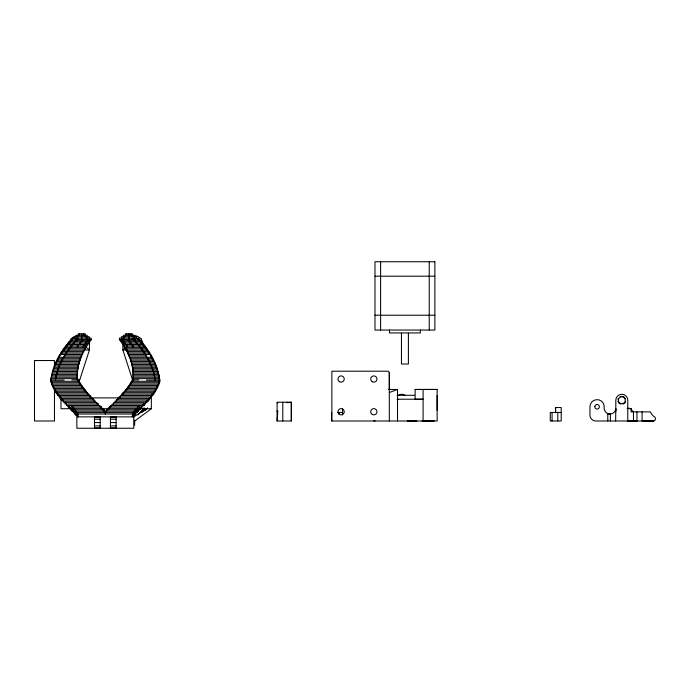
<?xml version="1.0" encoding="UTF-8"?>
<svg xmlns="http://www.w3.org/2000/svg" width="690" height="690" viewBox="0 0 690 690"><rect width="100%" height="100%" fill="white"/><g stroke="black" fill="none" stroke-linecap="round" stroke-linejoin="round"><path stroke-width="1.03" d="M291.318 420.995L291.327 402.218L277.095 402.218L277.095 420.995L291.318 420.995L291.327 402.218L288.118 402.641M389.315 420.995L389.315 372.626L388.272 371.203L331.873 371.203L331.873 420.995M391.558 389.462L388.772 389.462L397.526 389.462L397.526 420.995M397.086 399.217L423.099 399.225L415.13 399.225L415.13 389.462L423.099 389.471L423.099 420.995M437.149 410.403L437.149 389.453L415.13 389.462M615.782 411.783L615.816 400.269A5.977 5.977 0 0 1 621.802 394.283A5.977 5.977 0 0 1 627.779 400.269L627.779 420.995M132.937 370.125L132.851 368.702L132.851 370.125L157.751 370.125L157.674 371.539M77.936 368.702L77.944 367.278L77.97 368.702L53.32 368.702L53.337 370.125M77.435 375.809L77.461 374.385M132.851 369.987L133.498 371.539M64.826 355.893L64.86 354.47M78.16 367.278L78.194 365.855M133.075 371.539L133.118 377.232M78.444 365.855L78.487 364.432M79.203 361.586L79.152 363.009M78.772 364.432L78.833 363.009M79.98 360.163L80.057 358.74M80.445 358.74L80.532 357.317M277.095 420.995L277.725 412.775M64.187 380.078L50.698 380.078L50.698 381.501L51.457 381.501M79.479 380.751L89.441 349.925L89.441 341.076M85.81 345.932L86.181 345.052L86.181 345.932M85.258 347.355L85.474 348.778L63.264 348.778L63.264 350.201M77.108 371.539L77.746 368.702L77.754 370.125L52.854 370.125M140.82 412.525L143.917 408.221M137.974 414.932L144.279 407.963M145.262 410.24L146.875 408.885M134.645 421.124L151.326 408.721L151.326 396.888M141.717 412.465L147.634 408.144M133.325 417.157L147.591 408.092M277.811 411.326L277.095 411.749L277.811 411.749M389.315 392.532L397.526 389.462M390.376 389.462L388.832 389.471M407.221 420.995L416.872 420.986L411.033 420.995L412.284 420.995M627.314 420.995L653.792 420.995A2.372 2.372 0 0 0 653.792 416.441A13.602 13.602 0 0 1 650.377 411.878L631.126 411.878L631.126 408.592L627.779 408.161M609.986 414.026L607.769 413.974L609.986 414.026L607.769 414.026L607.769 420.995M608.321 414.017L609.615 414.009A5.848 5.848 0 0 0 615.782 408.911L615.644 420.995M636.965 411.878L636.965 420.986L595.194 420.995A5.977 5.977 0 0 1 589.967 415.768L589.967 406.772A7.116 7.116 0 0 1 598.42 399.786A30.265 30.265 0 0 0 599.213 399.95L599.282 400.002A7.116 7.116 0 0 1 604.138 407.661L604.138 408.178A5.848 5.848 0 0 0 609.615 414.009M437.149 389.453L423.099 389.471M411.033 420.995L413.362 420.986M636.965 420.986L631.126 420.995L632.385 420.995M397.811 399.225L397.966 399.225M374.981 276.198L434.873 276.198M374.981 315.227L434.873 315.227M75.236 338.825L71.191 338.825L71.122 341.671M76.392 338.825L78.565 338.825M132.04 338.825L134.205 338.825M135.361 338.825L139.415 338.825L139.475 341.671M75.236 339.549L76.392 339.549M78.565 339.549L91.192 339.549M119.413 339.549L132.04 339.549M134.205 339.549L135.361 339.549M84.301 349.925L89.441 349.925A12.153 11.014 0 0 0 85.284 347.07M126.986 349.925L122.872 349.925L122.872 343.042M132.437 367.278L132.411 365.855L132.359 367.278L156.82 367.278L156.82 368.702M77.522 372.962L52.035 372.962L52.035 374.385M133.075 372.962L158.562 372.962L158.562 374.385M133.127 374.385L158.916 374.385L158.916 375.809M133.118 375.809L159.218 375.809L159.114 378.655M77.547 377.232L51.112 377.232L51.112 378.655M132.946 378.655L159.718 378.655L159.718 380.078M71.838 379.88L78.453 379.88L78.453 381.303M138.768 379.88L132.152 379.88L132.152 381.303M146.418 380.078L159.908 380.078L159.908 381.501L159.149 381.501M159.114 381.303L131.341 381.303L131.341 382.726M51.888 382.726L51.034 382.726L51.034 380.078M159.097 382.726L159.571 382.726L159.571 380.078M52.035 384.149L51.491 384.149L51.491 381.303L79.264 381.303L79.264 382.726M158.191 384.149L159.114 384.149L159.278 378.655M53.001 385.572L52.035 385.572L52.035 382.726L80.126 382.726L80.126 384.149M157.605 385.572L158.571 385.572L158.571 382.726L130.479 382.726L130.479 384.149M53.673 386.995L52.647 386.995L52.647 384.149L81.04 384.149L81.04 385.572M156.932 386.995L157.958 386.995L157.958 384.149L129.556 384.149L129.556 385.572M54.407 388.418L53.337 388.418L53.337 385.572L82.015 385.572L82.015 386.995M156.199 388.418L157.268 388.418L157.268 385.572L128.582 385.572L128.582 386.995M155.681 389.841L156.509 389.841L156.509 386.995L127.555 386.995L127.555 388.418M57.003 392.688L55.83 392.688L55.83 389.841L85.241 389.841L85.241 391.264M397.104 395.292L414.44 395.292M59.055 395.534L57.822 395.534L57.822 392.688L87.621 392.688L87.621 394.111M60.168 396.957L58.909 396.957L58.909 394.111L88.881 394.111L88.881 395.534M91.218 397.897L120.026 397.897M60.056 398.38L62.178 398.38M92.788 398.38L92.788 399.803L92.84 398.38L62.505 398.38L62.557 401.218L63.825 401.218M117.757 398.38L148.1 398.38L148.04 401.218M148.428 398.38L150.549 398.38L150.549 395.534L120.439 395.534L120.552 396.957M63.247 399.803L61.255 399.803L61.255 396.957L91.494 396.957L91.408 398.38M148.04 399.803L149.351 399.803L149.351 396.957L119.111 396.957L119.111 398.38M146.246 401.218L148.1 401.218M65.516 402.641L63.799 402.641L63.799 399.803L94.219 399.803L94.219 401.218M68.405 405.487L66.464 405.487L66.499 402.641L97.074 402.641L97.074 404.064M145.09 402.641L146.797 402.641M277.095 402.788L277.76 402.788M66.499 404.064L65.136 404.064L65.136 401.218L95.625 401.218L95.625 402.641M98.523 404.064L67.887 404.064L67.836 406.91L69.604 406.91M143.373 404.064L145.478 404.064L145.469 401.218L114.971 401.218L114.98 402.641M142.192 405.487L144.132 405.487L144.132 404.064M139.906 406.91L109.192 406.91L109.192 408.333M140.993 406.91L142.77 406.91L142.692 404.064L112.082 404.064L112.082 405.487M70.82 408.333L69.224 408.333L69.224 406.91M73.839 411.18L72.01 411.18L72.096 408.333L102.827 408.333L102.827 409.757M138.509 408.333L107.778 408.333L107.778 409.757M139.785 408.333L141.381 408.333L141.312 405.487L110.624 405.487L110.624 406.91M627.046 408.592L631.126 408.592M70.233 408.721L60.987 408.721L60.987 397.897M100.826 408.721L109.356 408.721M140.027 408.721L151.326 408.721M72.096 409.757L70.621 409.757L70.621 408.333M137.871 409.757L139.984 409.757L139.984 408.333M277.095 410.895L277.811 410.895M136.767 411.18L138.595 411.18L138.595 409.757M337.565 412.465L342.542 412.465M561.212 412.465L550.258 412.465L550.258 420.995L561.212 420.995L561.212 407.531L555.519 407.531L555.519 412.672M74.908 412.603L73.373 412.603L73.459 409.757L104.199 409.757L104.199 411.18M135.697 412.603L137.224 412.603L137.146 409.757L106.407 409.757L106.407 411.18M74.692 414.026L75.917 414.026L75.917 412.603L134.679 412.603L134.679 414.026M135.913 414.026L76.857 414.026L76.857 415.449L75.909 415.449M134.697 415.449L133.739 415.449L133.739 414.026M94.487 417.148L100.179 417.148M110.426 417.148L116.11 417.148M94.487 419.218L100.179 419.218M110.426 419.218L116.11 419.218M94.487 422.565L100.179 422.565M110.426 422.565L116.11 422.565M94.487 425.911L100.179 425.911M110.426 425.911L116.11 425.911M94.487 427.973L100.179 427.973M110.426 427.973L116.11 427.973M653.792 420.995L642.088 420.986L642.088 411.878M421.995 420.986L433.7 420.995A2.372 2.372 0 0 0 434.553 420.538M607.769 413.974L610.348 414.009L610.348 420.995M608.416 413.983L610.348 414.009M631.126 409.601L633.455 411.878L633.455 420.986M132.126 335.237A12.153 11.014 0 0 1 141.372 339.101L143.296 345.069M132.834 380.751L122.872 349.925A12.153 11.014 0 0 1 125.494 347.838M127.201 350.201L127.331 351.624M127.831 351.624L127.952 353.047M128.444 353.047L128.556 354.47M129.013 354.47L129.116 355.893M131.454 363.009L131.393 361.586M130.548 358.74L130.617 360.163M130.988 360.163L131.057 361.586M131.764 363.009L131.833 364.432M132.161 365.855L132.118 364.432L132.04 365.855L156.328 365.855L156.225 367.278M145.745 354.47L145.771 355.893M132.67 368.702L132.661 367.278L132.627 368.702L157.286 368.702L157.268 370.125M151.257 355.893L151.257 357.317M557.796 412.465L557.796 420.995M555.648 407.531L555.648 412.465M552.069 412.465L552.069 420.995M437.149 395.508L437.149 420.995L331.588 420.995L331.588 412.465M429.232 261.743L429.232 330.044M420.365 330.044L420.365 332.934L389.488 332.934L389.488 330.044M408.394 333.227L408.394 364.018L401.459 364.018L401.459 333.227M389.315 372.626L389.315 389.462M380.613 261.743L380.613 330.044M342.542 408.514L342.542 414.923M339.126 412.465L339.126 414.595M287.057 402.218L287.057 402.788M282.788 402.218L282.788 420.995M159.485 378.655L159.485 377.232L133.049 377.232L132.946 379.88M158.657 374.385L158.657 375.809M158.372 372.962L158.372 374.385M158.174 372.962L158.174 371.539L132.98 371.539L133.058 370.125M158.045 371.539L158.045 372.962M156.777 367.278L156.777 368.702M155.802 365.855L155.802 364.432L131.687 364.432L131.687 363.009M155.638 364.432L155.638 365.855M155.233 364.432L155.233 363.009L131.29 363.009L131.29 361.586M155.008 363.009L155.008 364.432M155.043 378.655L155.043 380.078M154.819 377.232L154.819 378.655M154.62 363.009L154.62 361.586L130.858 361.586L130.858 360.163M154.551 375.809L154.551 377.232M154.534 392.688L154.534 391.264L155.681 391.264L155.681 388.418L126.486 388.418L126.486 389.841M154.336 361.586L154.336 363.009M154.25 374.385L154.25 375.809M153.974 361.586L153.974 360.163L130.376 360.163L130.376 358.74M153.905 372.962L153.905 374.385M153.629 360.163L153.629 361.586M153.516 371.539L153.516 372.962M153.603 394.111L153.603 392.688L154.776 392.688L154.776 389.841L125.356 389.841L125.356 391.264M153.284 360.163L153.284 358.74L129.867 358.74L129.867 357.317M153.094 370.125L153.094 371.539M152.878 358.74L152.878 360.163M152.628 368.702L152.628 370.125M152.559 358.74L152.559 357.317L129.306 357.317L129.306 355.893M152.602 394.111L152.602 395.534M152.085 357.317L152.085 358.74M152.128 367.278L152.128 368.702M151.783 357.317L151.783 355.893L150.386 355.893L150.386 354.47M151.697 394.111L151.697 396.957L150.429 396.957L150.429 398.38M151.584 365.855L151.584 367.278M151.541 396.957L151.541 395.534L152.783 395.534L152.783 392.688L122.975 392.688L122.975 394.111M150.972 355.893L150.972 354.47L128.073 354.47L128.073 353.047M150.998 364.432L150.998 365.855M150.368 363.009L150.368 364.432M150.127 354.47L150.127 353.047L127.4 353.047L127.4 351.624M149.704 361.586L149.704 363.009M149.48 353.047L149.48 354.47M149.238 353.047L149.238 351.624L126.684 351.624L126.684 350.201M149.264 398.38L149.264 399.803M148.997 360.163L148.997 361.586M148.531 351.624L148.531 353.047M148.307 351.624L148.307 350.201L125.925 350.201L125.925 348.778M148.255 358.74L148.255 360.163M147.539 350.201L147.539 351.624M147.47 357.317L147.47 358.74M147.332 350.201L147.332 348.778L125.132 348.778L125.132 347.355M146.78 402.641L146.797 399.803L116.386 399.803L116.386 401.218M146.642 357.317L146.642 355.893L128.711 355.893L128.711 354.47M146.504 348.778L146.504 350.201M146.323 348.778L146.323 347.355L124.295 347.355L124.295 345.932M145.435 347.355L145.435 348.778M145.271 347.355L145.271 345.932L123.415 345.932L123.415 344.508M144.866 353.047L144.866 354.47M144.322 345.932L144.322 347.355M144.184 345.932L144.184 344.508L122.492 344.508L122.492 343.085M144.098 405.487L144.107 402.641L113.531 402.641L113.574 404.064M143.917 351.624L143.917 353.047M143.175 344.508L143.175 345.932M143.054 344.508L143.054 343.085L121.535 343.085L121.535 341.671M142.934 350.201L142.934 351.624M141.985 343.085L141.985 344.508M141.881 343.085L141.881 341.671L120.543 341.671L120.543 340.248M141.907 348.778L141.907 350.201M141.372 339.101L141.372 342.059M140.838 347.355L140.838 348.778M140.751 341.671L140.751 343.085M140.665 341.671L140.665 340.248L119.499 340.248L119.413 338.126L138.354 338.126L138.354 338.825M139.846 406.91L139.846 409.757M139.734 345.932L139.734 347.355M138.716 405.487L138.716 406.91M138.587 344.508L138.587 345.932M138.431 408.333L138.431 411.18M138.164 338.825L138.164 340.248M137.396 343.085L137.396 344.508M137.508 406.91L137.508 408.333M137.025 409.757L137.025 412.603M136.353 338.126L136.353 336.703L121.414 336.703L121.414 338.126M136.327 408.333L136.327 409.757M136.163 341.671L136.163 343.085M135.844 412.603L135.844 411.18L74.753 411.18L74.753 412.603M135.68 411.18L135.68 414.026M135.171 409.757L135.171 411.18M134.895 340.248L134.895 341.671M134.74 338.126L134.74 339.549M134.645 420.115L134.645 425.29M134.352 336.703L134.352 335.28L123.415 335.28L123.415 336.703M134.438 412.603L134.438 415.449M134.084 411.18L134.084 412.603M133.506 336.703L133.506 338.126M133.593 338.825L133.593 340.248M133.386 379.88L133.213 371.539M133.455 414.026L133.455 416.872M133.248 345.932L133.248 347.355M133.11 412.603L133.11 414.026M132.618 379.88L132.618 381.303M132.351 335.28L132.351 333.856L125.416 333.856L125.416 335.28M132.402 414.026L132.402 416.872M132.264 335.28L132.264 336.703M132.161 344.508L132.161 345.932M131.781 381.303L131.781 382.726M131.031 333.856L131.031 335.28M131.04 343.085L131.04 344.508M130.884 382.726L130.884 384.149M129.936 384.149L129.936 385.572M129.884 341.671L129.884 343.085M128.927 385.572L128.927 386.995M128.883 333.856L128.883 339.549M128.676 340.248L128.676 341.671M127.866 386.995L127.866 388.418M127.434 339.549L127.434 340.248M127.348 345.932L127.348 347.355M126.744 333.856L126.744 335.28M126.762 388.418L126.762 389.841M126.374 344.508L126.374 345.932M125.606 389.841L125.606 391.264M125.502 335.28L125.502 336.703M125.356 343.085L125.356 344.508M124.295 341.671L124.295 343.085M124.424 345.052L124.424 345.932M124.398 391.264L124.398 392.688M124.269 336.703L124.269 338.126M124.191 392.688L124.191 391.264L153.81 391.264L153.81 394.111L121.725 394.111L121.725 395.534M123.191 340.248L123.191 341.671M123.156 392.688L123.156 394.111M123.036 338.126L123.036 339.549M122.052 339.549L122.052 340.248M121.871 394.111L121.871 395.534M119.197 396.957L119.197 398.38M117.817 398.38L117.757 399.803M116.403 399.803L116.403 401.218M116.11 416.872L116.11 428.257M110.736 405.487L110.736 406.91M110.426 416.872L110.426 428.257M109.322 406.91L109.322 408.333M107.942 408.333L107.942 409.757M106.605 409.757L106.605 411.18M105.303 411.18L105.303 414.026M104 409.757L104 411.18M102.663 408.333L102.663 409.757M101.413 408.333L101.413 406.91L70.699 406.91L70.751 409.757M101.275 406.91L101.275 408.333M100.179 416.872L100.179 428.257M99.869 406.91L99.972 405.487L69.293 405.487L69.328 408.333M98.454 404.064L98.523 405.487M94.487 416.872L94.487 428.257M90.166 396.957L90.166 395.534L60.056 395.534L60.168 398.38M90.062 340.248L90.062 341.671L68.724 341.671L68.724 343.085M90.054 395.534L90.054 396.957M89.191 338.126L89.191 336.703L74.244 336.703L74.244 338.126M89.062 341.671L89.062 343.085L67.551 343.085L67.551 344.508M88.725 394.111L88.725 395.534M88.544 339.549L88.544 340.248M88.104 343.085L88.104 344.508L66.421 344.508L66.421 345.932M87.57 338.126L87.57 339.549M87.406 340.248L87.406 341.671M87.449 392.688L87.449 394.111M87.19 336.703L87.19 335.28L76.245 335.28L76.245 336.703M87.19 344.508L87.19 345.932L65.326 345.932L65.326 347.355M86.414 392.688L86.414 391.264L56.787 391.264L56.787 394.111L58.003 394.111L58.003 395.534M86.336 336.703L86.336 338.126M86.31 341.671L86.31 343.085M86.31 345.932L86.31 347.355L64.282 347.355L64.282 348.778M86.198 391.264L86.198 392.688M85.25 343.085L85.25 344.508M85.094 336.703L85.181 333.856L78.246 333.856L78.246 335.28M84.999 389.841L84.999 391.264M84.68 348.778L84.68 350.201L62.298 350.201L62.298 351.624M84.232 344.508L84.232 345.932M84.12 389.841L84.12 388.418L54.924 388.418L54.924 391.264L56.071 391.264L56.071 392.688M83.921 350.201L83.921 351.624L61.367 351.624L61.367 353.047M83.861 333.856L83.861 335.28M83.844 388.418L83.844 389.841M83.257 345.932L83.257 347.355M83.205 351.624L83.205 353.047L60.479 353.047L60.479 354.47M83.162 339.549L83.162 340.248M83.041 388.418L83.041 386.995L54.096 386.995L54.096 389.841L55.2 389.841L55.2 391.264M82.731 386.995L82.731 388.418M82.524 353.047L82.524 354.47L59.625 354.47L59.625 355.893M81.92 340.248L81.92 341.671M81.894 354.47L81.894 355.893L63.963 355.893L63.963 357.317M81.713 333.856L81.713 339.549M81.679 385.572L81.679 386.995M81.299 355.893L81.299 357.317L58.046 357.317L58.046 358.74M80.739 357.317L80.739 358.74L57.322 358.74L57.322 360.163M80.721 341.671L80.721 343.085M80.67 384.149L80.67 385.572M80.221 358.74L80.221 360.163L56.632 360.163L56.632 361.586M79.747 360.163L79.747 361.586L55.976 361.586L55.976 363.009M79.721 382.726L79.721 384.149M79.574 333.856L79.574 335.28M79.557 343.085L79.557 344.508M79.479 379.612L79.479 382.898M79.316 361.586L79.316 363.009L55.373 363.009L55.373 364.432M78.919 363.009L78.919 364.432L54.803 364.432L54.803 365.855M78.824 381.303L78.824 382.726M78.436 344.508L78.436 345.932M78.565 364.432L78.565 365.855L54.277 365.855L54.277 367.278M78.341 335.28L78.341 336.703M78.246 365.855L78.246 367.278L53.785 367.278L53.829 368.702M78.194 414.026L78.194 416.872M77.979 379.88L77.979 381.303M77.616 370.815L77.616 371.539L52.423 371.539L52.423 372.962M77.66 379.88L77.66 378.655L50.888 378.655L50.888 380.078M77.547 370.125L77.47 374.385L51.69 374.385L51.69 375.809M77.547 378.655L77.487 375.809L51.379 375.809L51.379 377.232M77.496 412.603L77.496 414.026M77.358 345.932L77.358 347.355M77.392 371.539L77.392 372.962M77.271 372.962L77.22 379.88M77.151 414.026L77.151 416.872M77.099 336.703L77.099 338.126M77.013 338.825L77.013 340.248M76.521 411.18L76.521 412.603M76.167 412.603L76.167 415.449M75.865 338.126L75.865 339.549M75.702 340.248L75.702 341.671M75.426 409.757L75.426 411.18M74.925 411.18L74.925 414.026M74.434 341.671L74.434 343.085M74.279 408.333L74.279 409.757M73.571 409.757L73.571 412.603M73.209 343.085L73.209 344.508M73.088 406.91L73.088 408.333M72.433 338.825L72.433 340.248M72.243 338.825L72.243 338.126L91.192 338.126L91.097 340.248L69.931 340.248L69.854 343.085M72.174 408.333L72.174 411.18M72.019 344.508L72.019 345.932M71.889 405.487L71.889 406.91M70.872 345.932L70.872 347.355M69.768 347.355L69.768 348.778M68.698 348.778L68.698 350.201M68.621 343.085L68.621 344.508M67.672 350.201L67.672 351.624M67.43 344.508L67.43 345.932M66.68 351.624L66.68 353.047M66.507 402.641L66.507 405.487M66.283 345.932L66.283 347.355M65.74 353.047L65.74 354.47M65.171 347.355L65.171 348.778M64.101 348.778L64.101 350.201M63.066 350.201L63.066 351.624M63.135 357.317L63.135 358.74M62.35 358.74L62.35 360.163M62.074 351.624L62.074 353.047M61.608 360.163L61.608 361.586M61.341 398.38L61.341 399.803M61.125 353.047L61.125 354.47M60.901 361.586L60.901 363.009M60.211 354.47L60.211 355.893L58.814 355.893L58.814 357.317M60.237 363.009L60.237 364.432M59.607 364.432L59.607 365.855M59.349 355.893L59.349 357.317M59.021 365.855L59.021 367.278M58.512 357.317L58.512 358.74M58.477 367.278L58.477 368.702M57.969 368.702L57.969 370.125M57.727 358.74L57.727 360.163M57.512 370.125L57.512 371.539M57.08 371.539L57.08 372.962M56.977 360.163L56.977 361.586M56.701 372.962L56.701 374.385M56.356 374.385L56.356 375.809M56.27 361.586L56.27 363.009M56.045 375.809L56.045 377.232M55.787 377.232L55.787 378.655M55.597 363.009L55.597 364.432M55.562 378.655L55.562 380.078M54.967 364.432L54.967 365.855M54.467 366.899L54.467 360.534L34.5 360.534L34.5 420.995L54.467 420.995L54.467 389.177M54.381 365.855L54.381 367.278M52.932 370.125L52.854 371.539M52.561 371.539L52.561 372.962M51.948 374.385L51.948 375.809M51.931 382.251L51.931 384.149M51.327 378.655L51.379 380.078M397.889 395.663A5.977 5.977 0 0 1 405.522 395.663M375.101 420.995A5.977 5.977 0 0 1 373.419 420.538M625.502 401.735A3.985 3.985 0 0 1 625.019 402.606M624.7 402.995A3.985 3.985 0 0 1 624.338 403.339M623.933 403.633A3.985 3.985 0 0 1 623.027 404.055M620.569 404.055A3.985 3.985 0 0 1 620.103 403.874M619.258 403.339A3.985 3.985 0 0 1 618.576 402.606M618.093 401.735A3.985 3.985 0 0 1 617.938 401.261M617.938 399.277A3.985 3.985 0 0 1 618.309 398.346M620.103 396.664A3.985 3.985 0 0 1 621.052 396.353M622.544 396.353A3.985 3.985 0 0 1 623.493 396.664M624.338 397.199A3.985 3.985 0 0 1 624.7 397.544M625.287 398.346A3.985 3.985 0 0 1 625.502 398.803M70.949 339.101A12.153 11.014 0 0 1 78.444 335.349M594.823 406.488L594.806 406.772A2.277 2.277 0 0 0 598.135 408.791A2.277 2.277 0 0 0 598.385 404.901A2.277 2.277 0 0 0 594.823 406.488M615.773 408.911L615.928 409.774A15.111 15.111 0 0 1 615.644 409.61L615.791 408.911M434.873 261.743L374.981 261.743L374.981 330.044L434.873 330.044L434.873 261.743M133.757 416.872L76.849 416.872L76.849 428.257L133.757 428.257L133.757 416.872M339.549 414.474A3.131 3.131 0 0 0 344.25 411.766A3.131 3.131 0 0 0 339.549 409.049A3.131 3.131 0 0 0 339.549 414.474M372.272 414.449A3.131 3.131 0 0 0 376.973 411.74A3.131 3.131 0 0 0 372.272 409.032A3.131 3.131 0 0 0 372.272 414.449M372.272 381.734A3.131 3.131 0 0 0 376.973 379.026A3.131 3.131 0 0 0 372.272 376.317A3.131 3.131 0 0 0 372.272 381.734M339.549 381.734A3.131 3.131 0 0 0 344.25 379.026A3.131 3.131 0 0 0 339.549 376.317A3.131 3.131 0 0 0 339.549 381.734M620.051 403.288A3.485 3.485 0 0 0 625.287 400.269A3.485 3.485 0 0 0 620.051 397.25A3.485 3.485 0 0 0 620.051 403.288"/></g></svg>
